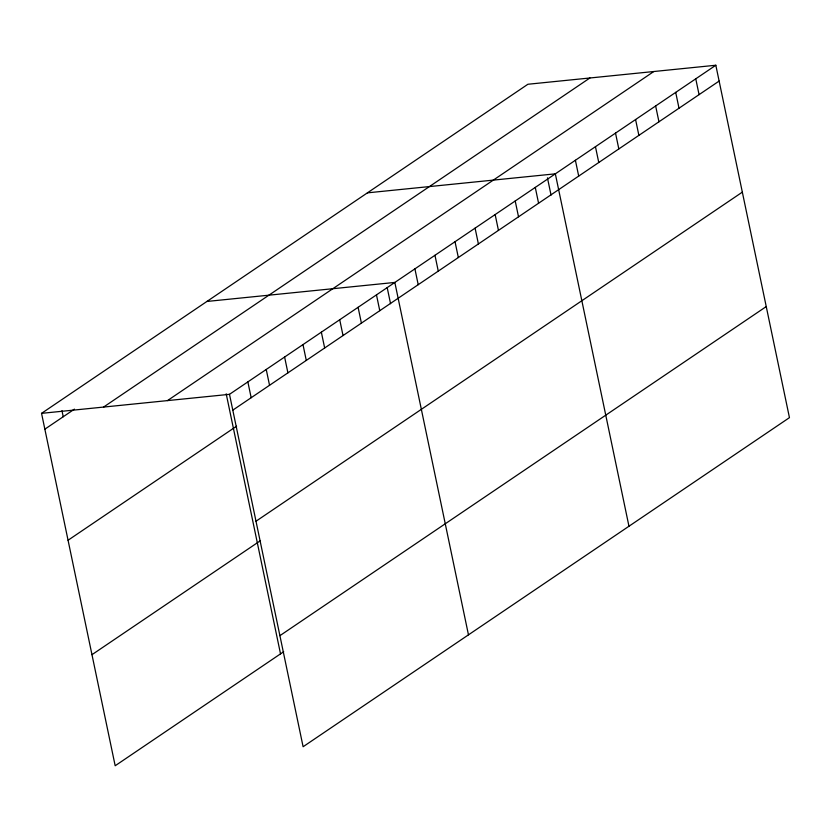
<?xml version="1.0" encoding="UTF-8"?>
<svg xmlns="http://www.w3.org/2000/svg" width="831" height="831" viewBox="0 0 831 831"><rect width="100%" height="100%" fill="white"/><g stroke="black" fill="none" stroke-linecap="round" stroke-linejoin="round"><path stroke-width="1.25" d="M283.693 651.722L115.177 765.756L41.55 413.35L527.893 84.263L715.823 65.244L789.45 417.65L303.107 746.737L229.491 394.33L715.823 65.244M44.853 429.17L74.458 409.143M103.574 407.065L589.906 77.979M167.467 400.604L653.81 71.518M232.794 410.15L719.137 81.064M68.059 540.243L236.586 426.21M256 521.224L742.343 192.138M91.971 654.683L260.487 540.649M279.912 635.663L766.244 306.577M367.395 192.854L555.337 173.835L628.963 526.252M206.909 301.456L394.839 282.436L468.466 634.853M41.55 413.35L229.491 394.33M695.765 78.82L699.068 94.641M675.707 92.386L679.01 108.217M655.638 105.963L658.952 121.793M635.58 119.539L638.883 135.37M615.522 133.116L618.825 148.946M595.453 146.692L598.767 162.512M575.395 160.269L578.698 176.089M547.442 177.834L551.046 195.119M535.278 187.411L538.581 203.242M515.21 200.988L518.523 216.818M495.151 214.564L498.455 230.395M475.093 228.141L478.396 243.961M455.024 241.717L458.338 257.537M434.966 255.283L438.269 271.114M414.908 268.86L418.211 284.69M387.204 287.671L390.56 303.72M376.474 294.87L379.777 310.701M358.099 307.304L361.402 323.124M339.723 319.738L343.026 335.558M321.348 332.161L324.661 347.992M302.983 344.595L306.286 360.425M284.607 357.029L287.91 372.859M266.232 369.463L269.545 385.293M247.856 381.896L251.17 397.717M226.198 393.801L280.525 653.872M61.961 410.649L63.229 416.736"/></g></svg>
